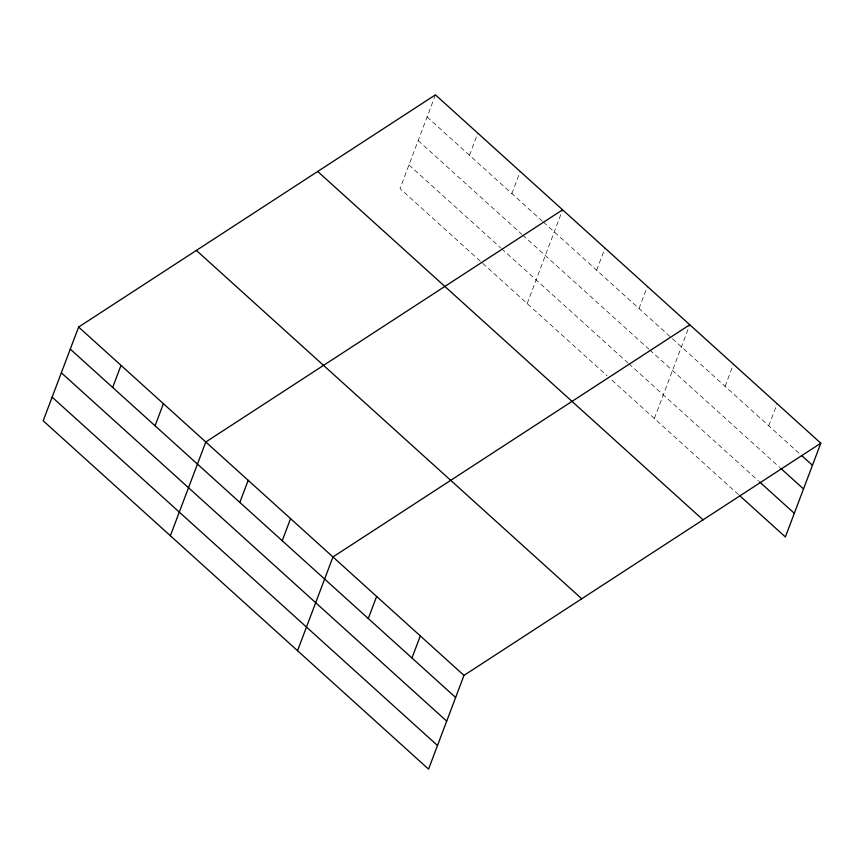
<?xml version="1.0" encoding="UTF-8"?>
<svg xmlns="http://www.w3.org/2000/svg" width="864" height="864" viewBox="0 0 864 864"><rect width="100%" height="100%" fill="white"/><g stroke="black" fill="none" stroke-linecap="round" stroke-linejoin="round"><path stroke-width="0.65" stroke-dasharray="4.32 3.24" d="M435.434 94.856L400.021 188.6L607.036 375.743M469.487 155.272L477.824 133.175M511.877 193.59L520.214 171.493M527.191 303.556L562.604 209.812M596.646 270.227L604.994 248.13M639.036 308.545L647.384 286.448M654.35 418.511L689.31 325.998M725.101 386.338L733.45 364.252M768.776 425.822L777.125 403.736M427.097 116.953L542.43 221.216M543.413 222.102L800.539 454.54M418.154 140.594L521.672 234.166M522.655 235.051L648.832 349.121M649.825 350.006L779.695 467.413M408.953 164.959L500.634 247.828M501.617 248.724L627.804 362.783M628.787 363.679L758.581 481.01M611.96 380.192L738.731 494.78"/><path stroke-width="1.3" d="M78.624 327.046L43.2 420.79L428.566 769.144L463.979 675.4L820.8 443.21L435.434 94.856L78.624 327.046L463.979 675.4M112.666 387.461L121.014 365.364M155.056 425.779L163.404 403.682M170.37 535.745L205.794 442.001L562.604 209.812M239.836 502.416L248.184 480.319M282.226 540.734L290.574 518.638M297.54 650.7L332.964 556.956L689.774 324.767M368.291 618.527L376.639 596.441M411.966 658.012L420.304 635.915M820.8 443.21L785.376 536.954L739.714 495.677M801.533 455.436L812.452 465.307M780.689 468.31L803.52 488.948M759.575 481.907L794.308 513.313M317.693 171.482L703.048 519.836M196.376 250.42L581.731 598.774M70.276 349.132L455.63 697.486M61.344 372.784L446.699 721.138M52.132 397.148L437.497 745.492"/></g></svg>
